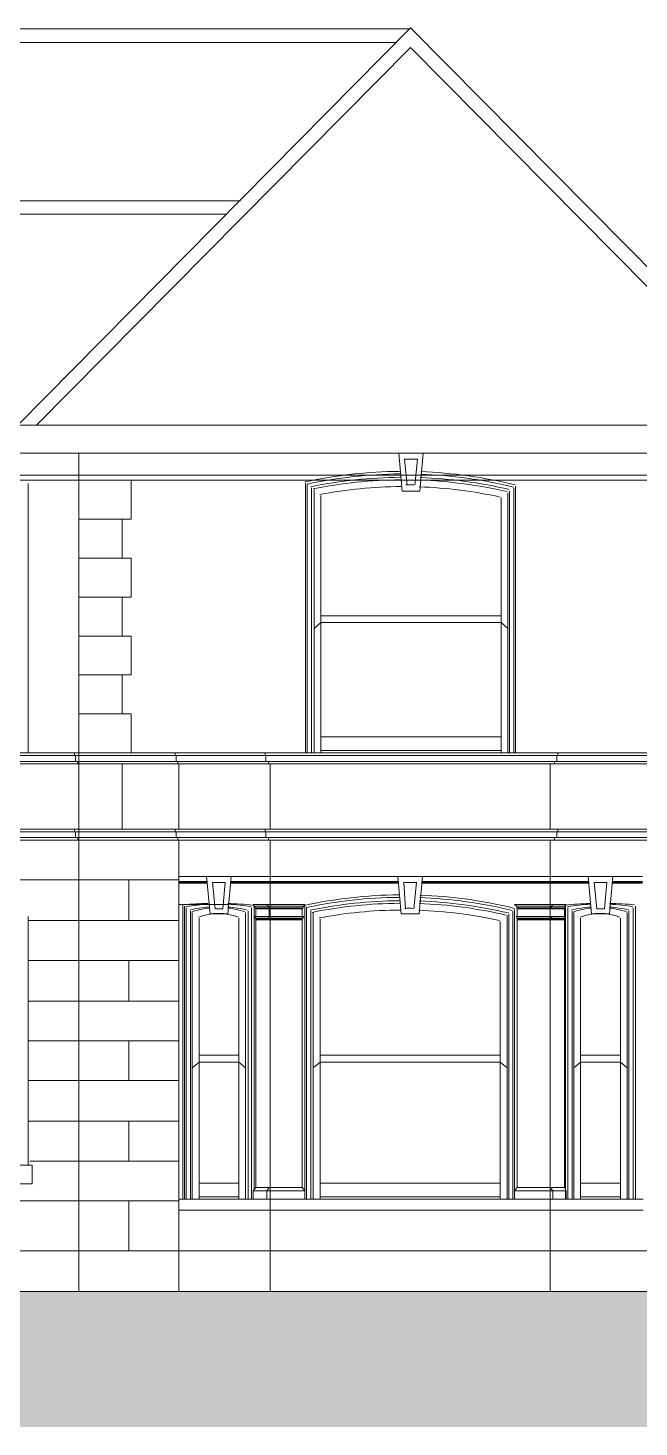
# Model space of a CAD drawing. Header units: millimetres. Extents: x -5841 to 140562, y 1006 to 102310.
# Drawn here: x 47037 to 51541, y 82132 to 92436 of the extents above; entities that cross this region are included whole.
import ezdxf

# ---------------------------------------------------------------- set-up
doc = ezdxf.new("R2010")
doc.units = ezdxf.units.MM
doc.header["$LTSCALE"] = 10
doc.layers.add('PDF17_0', color=7, linetype='Continuous')
doc.layers.add('PDF17_KD - WALL - LOADBEARING', color=252, linetype='Continuous', true_color=0x939598)

msp = doc.modelspace()

# ---------------------------------------------------------------- linework, layer by layer
at = {"layer": 'PDF17_0', "lineweight": 0}
for points in [[(46962.9, 89305.2), (46962.9, 89511), (49857, 92436.3), (52757.3, 89511), (39216.2, 89511)], [(49850.7, 92430), (43058.4, 92430), (40170.5, 89511), (40170.5, 89305.2)], [(40307.8, 89511), (43102, 92330.2), (49750.9, 92330.2)], [(47100.1, 89511), (49857, 92292.8), (52613.8, 89511)], [(42472.1, 91837.5), (41854.6, 91837.5), (39216.2, 89511), (39216.2, 89305.2), (52757.3, 89305.2), (52757.3, 89511)], [(48603.3, 91163.9), (46688.4, 91163.9), (45048.1, 89511), (45048.1, 89305.2)], [(45191.5, 89511), (46732.1, 91064.1), (48503.5, 91064.1)], [(47412, 89305.2), (47412, 83130.3)], [(49950.5, 89305.2), (49925.6, 89024.5), (49794.6, 89024.5), (49769.6, 89305.2)], [(49832, 89068.2), (49813.3, 89261.5), (49906.9, 89261.5), (49888.1, 89068.2)], [(46694.7, 89143), (52308.2, 89143)], [(46688.4, 89105.6), (52308.2, 89105.6)], [(47037.7, 87097.2), (47037.7, 89080.6)], [(47412, 88818.7), (47730.1, 88818.7), (47730.1, 88531.8), (47730.1, 88818.7), (47798.7, 88818.7), (47798.7, 89105.6), (47798.7, 88818.7)], [(49083.5, 89086.9), (49083.5, 87097.2)], [(49096, 89074.4), (49096, 87097.2)], [(49127.2, 89049.5), (49127.2, 87097.2)], [(49145.9, 89037), (49145.9, 87097.2), (49145.9, 88257.3)], [(50617.9, 89049.5), (50617.9, 87097.2)], [(50630.4, 89061.9), (50630.4, 87097.2)], [(49195.8, 87097.2), (49195.8, 88993.3)], [(50524.3, 88974.6), (50524.3, 87097.2)], [(50574.2, 89012), (50574.2, 87097.2)], [(50586.7, 89024.5), (50586.7, 87097.2)], [(47412, 88531.8), (47798.7, 88531.8)], [(47730.1, 88244.9), (47798.7, 88244.9), (47798.7, 88531.8), (47798.7, 88244.9)], [(47412, 88244.9), (47730.1, 88244.9), (47730.1, 87957.9)], [(49195.8, 88107.6), (50524.3, 88107.6)], [(49145.9, 88014.1), (49195.8, 88057.7), (50524.3, 88057.7), (50574.2, 88014.1)], [(47730.1, 87671), (47798.7, 87671), (47798.7, 87957.9), (47412, 87957.9)], [(47412, 87671), (47730.1, 87671), (47730.1, 87384.1)], [(47798.7, 87097.2), (47798.7, 87384.1), (47412, 87384.1)], [(49195.8, 87215.7), (50524.3, 87215.7)], [(47380.8, 87097.2), (47380.8, 87078.5)], [(47387, 87078.5), (47387, 87034.8)], [(48784.2, 87097.2), (48784.2, 87078.5)], [(48790.4, 87078.5), (48790.4, 87034.8)], [(49195.8, 87115.9), (50524.3, 87115.9)], [(50936, 87078.5), (50936, 87034.8)], [(50942.2, 87097.2), (50942.2, 87078.5)], [(47405.7, 87034.8), (47405.7, 87016.1)], [(47730.1, 87016.1), (47730.1, 86535.9)], [(48141.7, 87016.1), (48141.7, 87034.8), (48141.7, 87016.1), (48148, 87016.1), (48148, 86535.9)], [(48809.1, 87034.8), (48809.1, 87016.1)], [(48821.6, 87016.1), (48821.6, 86535.9)], [(50886.1, 87016.1), (50886.1, 86535.9)], [(50917.3, 87034.8), (50917.3, 87016.1)], [(39646.6, 86517.1), (39646.6, 86473.5), (52326.9, 86473.5), (52326.9, 86517.1)], [(39659.1, 86473.5), (39659.1, 86454.8), (52314.4, 86454.8), (52314.4, 86473.5)], [(47380.8, 86535.9), (47380.8, 86517.1)], [(47387, 86517.1), (47387, 86473.5)], [(47405.7, 86473.5), (47405.7, 86454.8)], [(48148, 86454.8), (48148, 85980.7), (48148, 83130.3)], [(48784.2, 86535.9), (48784.2, 86517.1)], [(48790.4, 86517.1), (48790.4, 86473.5)], [(48809.1, 86473.5), (48809.1, 86454.8)], [(48821.6, 86454.8), (48821.6, 83130.3)], [(50886.1, 86454.8), (50886.1, 83130.3)], [(50917.3, 86473.5), (50917.3, 86454.8)], [(50936, 86517.1), (50936, 86473.5)], [(50942.2, 86535.9), (50942.2, 86517.1)], [(48148, 86161.6), (46507.6, 86161.6), (45503.4, 86161.6)], [(47780, 86161.6), (47780, 85862.2)], [(48148, 86186.6), (51566, 86186.6)], [(48360, 86149.1), (48148, 86149.1)], [(48360, 86142.9), (48148, 86142.9)], [(49763.4, 86149.1), (48534.7, 86149.1)], [(49763.4, 86142.9), (48534.7, 86142.9)], [(49819.5, 85949.6), (49807.1, 86142.9), (49900.6, 86142.9), (49881.9, 85949.6)], [(51173, 86149.1), (49938, 86149.1)], [(51173, 86142.9), (49938, 86142.9)], [(51566, 86142.9), (51341.4, 86142.9)], [(51566, 86149.1), (51347.7, 86149.1)], [(48360, 86136.7), (48148, 86136.7)], [(49763.4, 86136.7), (48534.7, 86136.7)], [(51173, 86136.7), (49938, 86136.7)], [(51566, 86136.7), (51341.4, 86136.7)], [(48516, 85980.7), (48148, 85980.7)], [(48179.1, 85980.7), (48179.1, 83810.2)], [(48191.6, 85968.3), (48191.6, 83810.2), (48703.1, 83810.2)], [(48204.1, 85955.8), (48204.1, 83810.2)], [(48684.4, 85955.8), (48684.4, 83810.2)], [(48715.5, 85949.6), (48703.1, 85968.3), (48696.8, 85980.7), (49077.3, 85980.7), (49071.1, 85968.3), (48703.1, 85968.3), (48703.1, 83878.8)], [(49064.8, 85955.8), (48709.3, 85955.8)], [(49058.6, 85893.4), (49058.6, 85949.6), (48715.5, 85949.6), (48715.5, 85893.4)], [(48815.3, 85893.4), (48815.3, 85949.6), (48809.1, 85968.3), (48796.6, 85980.7)], [(49058.6, 85949.6), (49071.1, 85968.3)], [(49089.8, 85955.8), (49089.8, 83810.2)], [(51516.1, 85968.3), (51516.1, 83810.2), (50998.4, 83810.2), (50998.4, 85968.3), (51004.6, 85980.7), (50624.1, 85980.7), (50636.6, 85968.3), (50642.8, 85949.6)], [(50624.1, 85943.3), (50624.1, 83810.2)], [(50642.8, 85893.4), (50642.8, 85949.6), (50992.1, 85949.6), (50992.1, 85893.4), (50992.1, 85949.6), (50998.4, 85968.3), (50636.6, 85968.3)], [(50642.8, 85955.8), (50992.1, 85955.8)], [(50886.1, 85893.4), (50886.1, 85949.6), (50898.6, 85968.3), (50904.8, 85980.7)], [(51004.6, 85980.7), (50998.4, 85968.3), (50992.1, 85949.6)], [(51017.1, 85955.8), (51017.1, 83810.2)], [(51497.3, 85955.8), (51497.3, 83810.2)], [(47037.7, 84059.7), (47037.7, 85893.4)], [(48148, 85862.2), (47037.7, 85862.2)], [(48148, 85874.7), (48148, 83897.5)], [(48235.3, 85930.8), (48235.3, 83810.2)], [(48297.6, 83810.2), (48297.6, 85880.9)], [(48590.8, 83810.2), (48590.8, 85880.9)], [(48640.7, 85918.4), (48640.7, 83810.2)], [(48659.4, 85930.8), (48659.4, 83810.2)], [(48715.5, 83897.5), (48696.8, 83872.6), (49077.3, 83872.6), (49058.6, 83897.5), (48715.5, 83897.5), (48715.5, 85874.7)], [(49058.6, 83897.5), (49058.6, 85874.7), (48715.5, 85874.7), (48703.1, 85893.4), (49071.1, 85893.4), (49058.6, 85874.7)], [(49064.8, 85880.9), (48709.3, 85880.9)], [(49058.6, 85868.5), (48715.5, 85868.5)], [(48809.1, 85893.4), (48815.3, 85874.7)], [(49121, 85930.8), (49121, 83810.2)], [(49139.7, 85918.4), (49139.7, 83810.2), (49139.7, 85338.3)], [(49189.6, 83810.2), (49189.6, 85874.7)], [(50518.1, 85856), (50518.1, 83810.2)], [(50568, 85899.7), (50568, 83810.2)], [(50580.5, 85912.1), (50580.5, 83810.2)], [(50611.7, 85930.8), (50611.7, 83810.2)], [(50992.1, 83897.5), (51004.6, 83872.6), (50624.1, 83872.6), (50642.8, 83897.5), (50992.1, 83897.5), (50992.1, 85874.7)], [(50642.8, 85874.7), (50636.6, 85893.4), (50998.4, 85893.4), (50992.1, 85874.7), (50992.1, 83897.5), (51004.6, 83872.6), (51004.6, 83810.2), (51004.6, 83872.6)], [(50642.8, 83897.5), (50642.8, 85874.7), (50992.1, 85874.7), (50998.4, 85893.4)], [(50642.8, 85880.9), (50992.1, 85880.9)], [(50642.8, 85868.5), (50992.1, 85868.5)], [(50898.6, 85893.4), (50886.1, 85874.7)], [(51048.3, 85930.8), (51048.3, 83810.2)], [(51060.7, 85918.4), (51060.7, 83810.2)], [(51110.6, 83810.2), (51110.6, 85880.9)], [(51403.8, 83810.2), (51403.8, 85880.9)], [(51466.2, 85930.8), (51466.2, 83810.2)], [(48148, 85569.1), (47037.7, 85569.1)], [(47780, 85569.1), (47780, 85269.7)], [(48247.8, 83810.2), (48247.8, 85338.3)], [(51453.7, 83810.2), (51453.7, 85338.3)], [(48148, 85269.7), (47037.7, 85269.7)], [(48148, 84976.5), (47037.7, 84976.5)], [(47780, 84976.5), (47780, 84683.4)], [(48247.8, 84777), (48297.6, 84820.6), (48590.8, 84820.6), (48640.7, 84777)], [(48297.6, 84870.5), (48590.8, 84870.5)], [(49139.7, 84777), (49189.6, 84820.6), (50518.1, 84820.6), (50568, 84777)], [(49189.6, 84870.5), (50518.1, 84870.5)], [(51453.7, 84777), (51403.8, 84820.6), (51110.6, 84820.6), (51060.7, 84777)], [(51403.8, 84870.5), (51110.6, 84870.5)], [(48148, 84683.4), (47037.7, 84683.4)], [(48148, 84384), (47037.7, 84384)], [(47780, 84384), (47780, 84090.9)], [(48148, 84090.9), (47050.2, 84090.9)], [(47068.9, 84059.7), (47068.9, 83922.5), (46158.3, 83922.5), (46158.3, 84059.7), (47068.9, 84059.7), (46158.3, 84059.7)], [(48297.6, 83928.7), (48590.8, 83928.7)], [(48796.6, 83810.2), (48796.6, 83872.6), (48815.3, 83897.5)], [(49189.6, 83928.7), (50518.1, 83928.7)], [(50904.8, 83810.2), (50904.8, 83872.6), (50886.1, 83897.5)], [(51403.8, 83928.7), (51110.6, 83928.7)], [(48148, 83797.7), (45503.4, 83797.7)], [(47780, 83797.7), (47780, 83429.7)], [(51566, 83810.2), (48148, 83810.2)], [(51572.2, 83810.2), (48160.4, 83810.2)], [(48297.6, 83828.9), (48590.8, 83828.9)], [(48696.8, 83872.6), (48696.8, 83810.2)], [(49189.6, 83828.9), (50518.1, 83828.9)], [(51403.8, 83828.9), (51110.6, 83828.9)], [(51566, 83729.1), (48148, 83729.1)], [(51572.2, 83729.1), (48160.4, 83729.1)], [(52308.2, 83429.7), (39671.6, 83429.7)], [(52925.7, 83130.3), (37819.1, 83130.3), (59761.7, 83130.3)]]:
    msp.add_lwpolyline(points, dxfattribs=at)
for points in [[(40887.8, 87097.2), (39640.4, 87097.2), (52333.1, 87097.2), (39640.4, 87097.2)], [(39640.4, 87078.5), (39640.4, 87097.2), (39640.4, 87078.5), (52333.1, 87078.5)], [(39646.6, 87034.8), (39646.6, 87078.5), (39646.6, 87034.8), (52326.9, 87034.8)], [(47068.9, 87097.2), (46158.3, 87097.2)], [(48123, 87078.5), (48123, 87097.2)], [(48129.2, 87034.8), (48129.2, 87078.5)], [(39659.1, 87016.1), (39659.1, 87034.8), (39659.1, 87016.1), (52314.4, 87016.1)], [(52333.1, 86517.1), (39640.4, 86517.1), (39640.4, 86535.9), (52333.1, 86535.9)], [(48123, 86517.1), (48123, 86535.9)], [(48129.2, 86473.5), (48129.2, 86517.1)], [(48141.7, 86454.8), (48141.7, 86473.5)], [(48534.7, 86186.6), (48509.7, 85912.1), (48378.7, 85912.1), (48353.8, 86186.6)], [(48472.3, 85949.6), (48416.2, 85949.6), (48397.4, 86142.9), (48491, 86142.9)], [(49944.3, 86186.6), (49919.3, 85912.1), (49788.3, 85912.1), (49763.4, 86186.6)], [(51166.8, 86186.6), (51191.7, 85912.1), (51322.7, 85912.1), (51347.7, 86186.6)], [(51229.1, 85949.6), (51285.3, 85949.6), (51304, 86142.9), (51210.4, 86142.9)], [(49077.3, 83810.2), (49077.3, 85968.3)], [(48247.8, 83810.2), (48247.8, 85918.4)], [(51453.7, 83810.2), (51453.7, 85918.4)]]:
    msp.add_lwpolyline(points, close=True, dxfattribs=at)
for centre, radius, start, end in [((49807.3, 85749.9), 3421.1, 90.52731, 102.29921), ((49807.3, 85749.9), 3402.4, 90.51088, 102.09593), ((49807.3, 85749.9), 3402.4, 76.30005, 87.93455), ((49807.3, 85749.9), 3421.1, 76.10227, 87.91809), ((49807.3, 85749.9), 3377.5, 90.46689, 101.68946), ((49807.3, 85749.9), 3358.7, 90.44492, 101.48072), ((49807.3, 85749.9), 3308.8, 90.37352, 100.7721), ((49850.9, 87733.6), 1337.8, 88.75295, 91.24705), ((49807.3, 85750), 3308.8, 77.59092, 88.02252), ((49807.3, 85749.9), 3358.8, 76.90436, 87.97303), ((49807.3, 85749.9), 3377.5, 76.70105, 87.96206), ((49801, 82631.2), 3421.1, 90.52731, 102.29921), ((49801, 82631.2), 3421.1, 76.10227, 87.91809), ((48428.8, 83460.8), 2529.2, 91.4282, 95.61955), ((48441.3, 84446.3), 1537.5, 92.66418, 99.05275), ((48441.3, 85051.3), 913.8, 94.37258, 103.40325), ((48441.3, 85363.2), 595.7, 96.68518, 109.32494), ((48428.8, 83460.8), 2529.2, 83.97395, 88.17076), ((48441.3, 85363.2), 595.7, 70.67506, 83.31482), ((48441.3, 85051.3), 913.8, 76.59675, 85.62742), ((48441.3, 84446.3), 1537.5, 80.94725, 87.33582), ((49801, 82631.2), 3402.4, 90.51088, 102.09593), ((49801, 82631.2), 3377.5, 90.46689, 101.68946), ((49801, 82631.2), 3358.7, 90.44492, 101.48072), ((49801, 82631.2), 3308.8, 90.37352, 100.7721), ((49844.7, 84614.8), 1337.8, 88.75295, 91.24705), ((49801, 82631.2), 3308.8, 77.59092, 88.02252), ((49801, 82631.2), 3358.8, 76.90436, 87.97303), ((49801, 82631.2), 3377.5, 76.70105, 87.96206), ((49801, 82631.2), 3402.4, 76.30005, 87.93455), ((51260.6, 83460.8), 2529.2, 91.82924, 96.02605), ((51254.4, 84446.3), 1537.5, 92.66418, 99.05275), ((51254.4, 85051.3), 913.8, 94.37258, 103.40325), ((51254.4, 85363.2), 595.7, 96.68518, 109.32494), ((51260.6, 83460.8), 2529.2, 84.38045, 88.5718), ((51254.4, 85363.2), 595.7, 70.67506, 83.31482), ((51254.4, 85051.3), 913.8, 76.59675, 85.62742), ((51254.4, 84446.3), 1537.5, 80.94725, 87.33582), ((48441.3, 85531.6), 383.6, 67.58791, 112.41209), ((51254.4, 85531.6), 383.6, 67.58791, 112.41209)]:
    msp.add_arc(centre, radius, start, end, dxfattribs=at)
at = {"layer": 'PDF17_KD - WALL - LOADBEARING', "color": 9, "true_color": 0xafd9aa, "transparency": 33554559}
for points in [[(59755.4, 83130.3), (37819.1, 83130.3), (59755.4, 82132.4)], [(37819.1, 83130.3), (59755.4, 82132.4), (37819.1, 82132.4)]]:
    msp.add_solid(points, dxfattribs=at)

doc.saveas('drawing.dxf')
